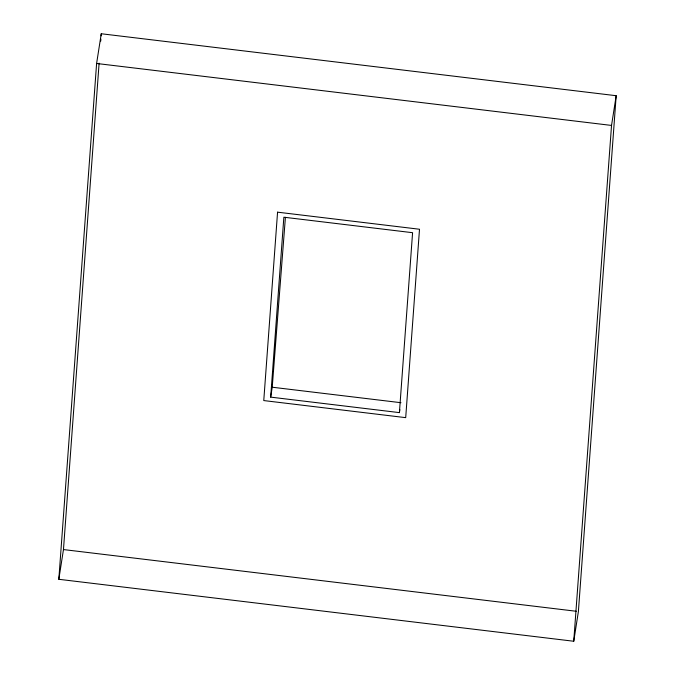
<?xml version="1.0" encoding="UTF-8"?>
<svg xmlns="http://www.w3.org/2000/svg" width="675" height="675" viewBox="0 0 675 675"><rect width="100%" height="100%" fill="white"/><g stroke="black" fill="none" stroke-linecap="round" stroke-linejoin="round"><path stroke-width="1.01" d="M58.818 579.293L96.609 63.475L101.258 33.75L616.182 95.707L578.391 611.525L573.742 641.25L58.818 579.293L63.467 549.568L99.107 63.163M100.727 41.108L100.879 39.007M101.107 35.851L101.258 33.75M270.675 397.128L283.854 217.207L412.585 232.698L399.406 412.619L270.675 397.128L272.227 387.222L285.415 217.316M573.742 641.25L611.533 125.432L616.182 95.707M399.406 412.619L399.87 409.641M96.609 63.475L611.533 125.432M272.227 387.222L400.958 402.705M63.467 549.568L576.298 611.272M277.568 212.169L263.765 400.57L405.7 417.648L419.504 229.247L277.568 212.169"/></g></svg>
